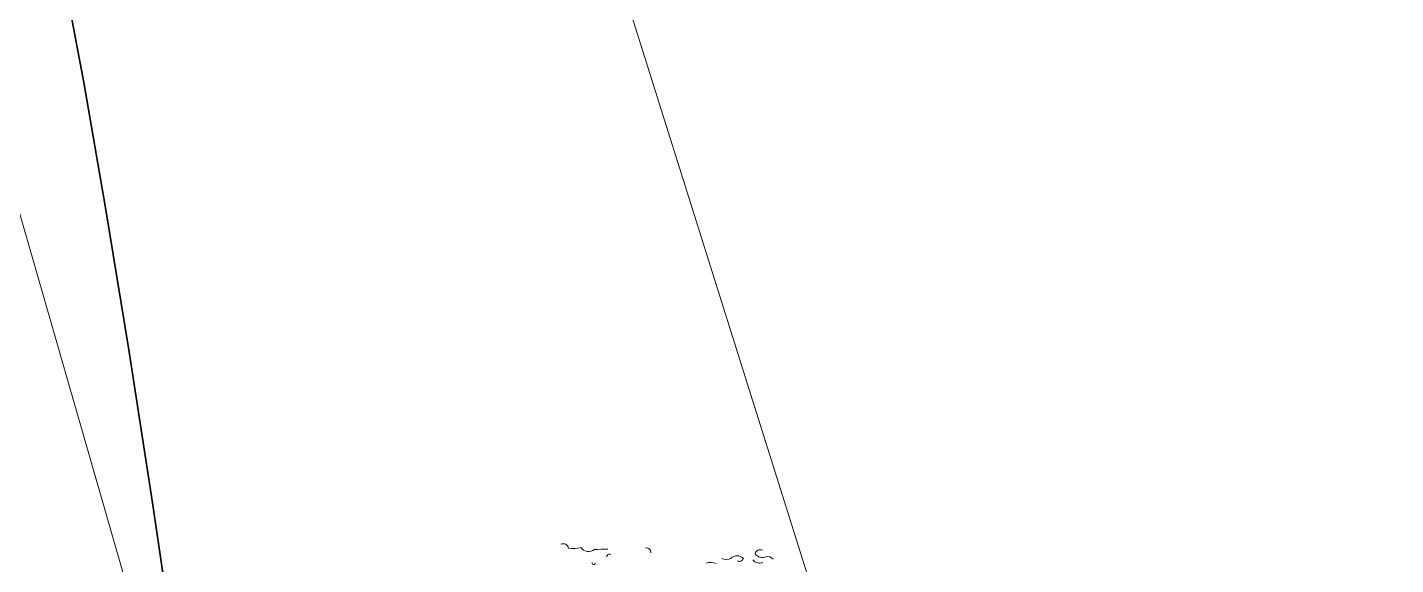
# Model space of a CAD drawing. Header units: millimetres. Extents: x 563604 to 809435, y 2337 to 1331933.
# Drawn here: x 752798 to 756970, y 1196789 to 1198427 of the extents above; entities that cross this region are included whole.
import ezdxf

# ---------------------------------------------------------------- set-up
doc = ezdxf.new("R2010")
doc.units = ezdxf.units.MM
for name, color, linetype, lineweight in [('DM CAI-1', 9, 'Continuous', 35), ('ks_caytram-1', 253, 'Continuous', 9), ('MEP DUONG NHUA-1', 253, 'Continuous', 9), ('MUONG DAT-1', 253, 'Continuous', 9), ('NCV_TKCS_HIEN TRANG_251226_dwg-1', 253, 'Continuous', 9)]:
    doc.layers.add(name, color=color, linetype=linetype, lineweight=lineweight)

# ---------------------------------------------------------------- blocks, each defined once
blk = doc.blocks.new('NCV_TKCS_HIEN TRANG_251226_dwg_CX-2645538-TỔNG THỂ_HIỆN TRẠNG KHU ĐẤT')
at = {"layer": 'ks_caytram-1'}
for centre, radius, start, end in [((724057.7, 1295516.8), 17.1, 11.6861, 113.2939), ((724088.1, 1295597.8), 78.7, 260.0421, 287.1641), ((724135.6, 1295539.6), 29.7, 214.9101, 307.4141), ((724184.8, 1295153.7), 363.6, 88.5565, 94.8966), ((724198.5, 1295493.9), 7.95, 56.2201, 188.9901), ((724312.5, 1295508.7), 12.4, 348.9701, 101.2987), ((724588.3, 1295470), 27, 45.3751, 134.8954), ((724658, 1295500.4), 15.3, 61.8341, 171.566), ((724665.7, 1295521.1), 29.3, 218.9571, 291.4501), ((724681.5, 1295472.7), 21.7, 41.7661, 103.4524), ((724150.3, 1295474.9), 4.72, 155.6241, 10.3931), ((724507.5, 1295431), 45.6, 68.0341, 108.1465), ((724555.2, 1295516.5), 30.8, 243.1801, 297.0901), ((724594.3, 1295493.4), 13.6, 243.3071, 341.7221), ((724656.4, 1295500.6), 25.7, 218.2521, 292.9471)]:
    blk.add_arc(centre, radius, start, end, dxfattribs=at)
blk = doc.blocks.new('NCV_TKCS_HIEN TRANG_251226_dwg-1595164-TỔNG THỂ_HIỆN TRẠNG KHU ĐẤT')
at = {"layer": 'DM CAI-1', "flags": 128}
blk.add_lwpolyline([(753545.2, 1193692.6), (753541.2, 1193832.9), (753535.1, 1193997.1), (753524.1, 1194197), (753505.2, 1194444.3), (753475.6, 1194750.9), (753433.3, 1195123.7), (753379.9, 1195550.2), (753317.9, 1196012.9), (753250, 1196494.3), (753178.7, 1196977.1), (753106.5, 1197443.7), (753036, 1197876.8), (752969.7, 1198258.9), (752910, 1198576.7)], dxfattribs=at)
at = {"layer": 'MEP DUONG NHUA-1', "flags": 128}
blk.add_lwpolyline([(716231.5, 1321591.7), (717133.5, 1319975.5), (720696.1, 1309813.7), (723366.6, 1301357.1), (725670.4, 1294397), (733749.3, 1266649), (735367.7, 1261954.8), (739458.1, 1249812.8), (743658, 1235750.6), (749920.1, 1214169.6), (754437.4, 1199109), (756928.6, 1191184.1), (760666.8, 1178214.1), (762672.6, 1171661.4), (768012.8, 1151455.6)], dxfattribs=at)
at = {"layer": 'MUONG DAT-1', "flags": 128}
blk.add_lwpolyline([(662621.4, 1159562.8), (673511.2, 1164921.6), (677495.7, 1165922.1), (687737.5, 1167787.6), (696110, 1170939.9), (698833.7, 1172587.7), (702302.7, 1174180.2), (705171, 1174721), (707483, 1176203.8), (715551.4, 1182351), (717255.5, 1179025.3), (719571.3, 1178478.7), (722481.5, 1179926.8), (756356.9, 1185433.8), (752286.9, 1199548), (747733.3, 1213433.3)], dxfattribs=at)
blk.add_blockref('NCV_TKCS_HIEN TRANG_251226_dwg_CX-2645538-TỔNG THỂ_HIỆN TRẠNG KHU ĐẤT', (30373.6, -98681.2))

msp = doc.modelspace()

# ---------------------------------------------------------------- block references
at = {"layer": 'NCV_TKCS_HIEN TRANG_251226_dwg-1'}
msp.add_blockref('NCV_TKCS_HIEN TRANG_251226_dwg-1595164-TỔNG THỂ_HIỆN TRẠNG KHU ĐẤT', (0, 0), dxfattribs=at)

doc.saveas('drawing.dxf')
